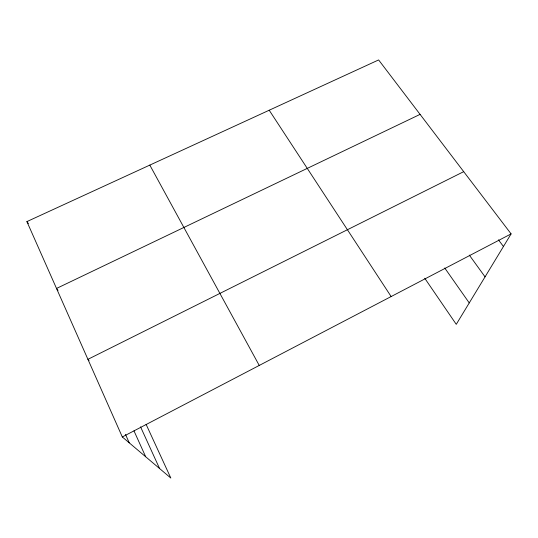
<?xml version="1.0" encoding="UTF-8"?>
<svg xmlns="http://www.w3.org/2000/svg" width="538" height="538" viewBox="0 0 538 538"><rect width="100%" height="100%" fill="white"/><g stroke="black" fill="none" stroke-linecap="round" stroke-linejoin="round"><path stroke-width="0.81" d="M146.101 424.347L170.835 478.067L122.314 436.964L26.9 221.595L378.624 59.933L511.1 233.889L456.264 324.34L424.738 278.24M122.314 436.964L511.1 233.889M463.709 171.656L87.923 359.323L89.052 360.541M420.084 114.372L56.517 288.449L58.057 290.338M498.457 239.84L503.454 246.498M26.9 221.595L28.38 223.586M469.297 255.079L485.054 276.855M444.738 267.991L469.244 302.928M269.202 110.223L391.139 296.546M149.813 165.099L259.242 365.443M140.553 426.856L159.578 468.531M133.996 430.884L145.684 456.755M125.488 434.408L129.234 442.821"/></g></svg>
